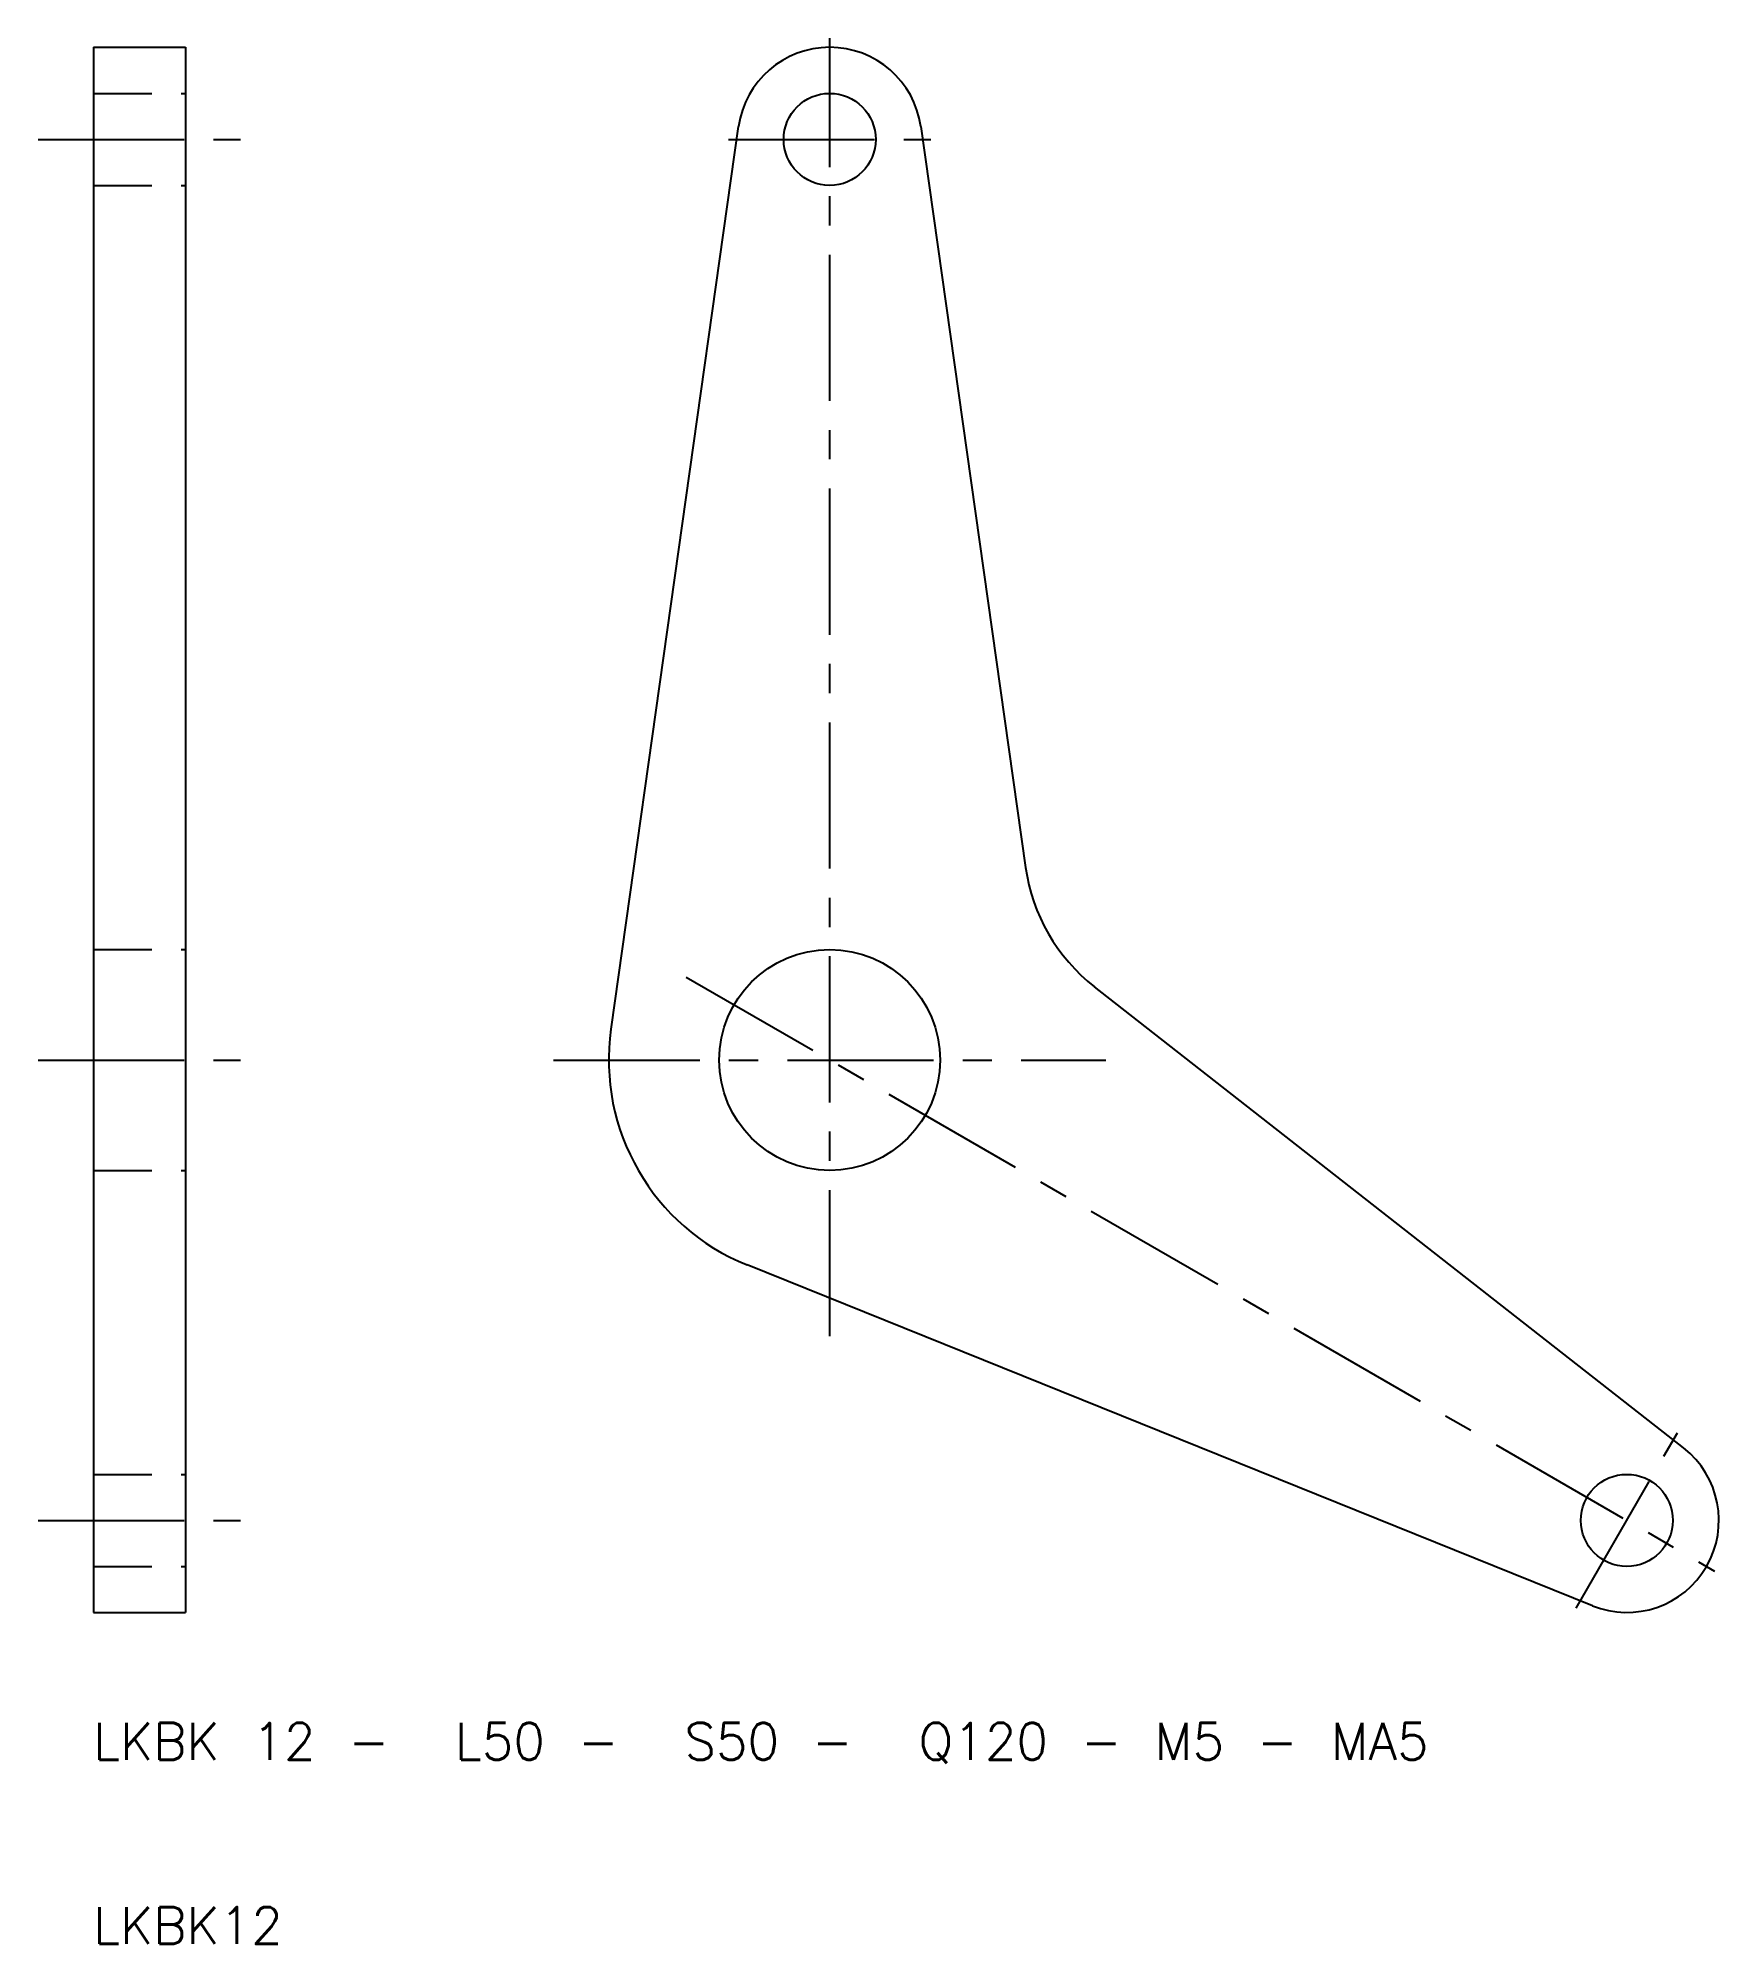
# Model space of a CAD drawing. Extents: x 7 to 98, y 2 to 105.
import ezdxf

# ---------------------------------------------------------------- set-up
doc = ezdxf.new("R2010")
doc.units = 0
doc.header["$LTSCALE"] = 0.25
doc.linetypes.add('CENTER', pattern=[50.8, 31.75, -6.35, 6.35, -6.35])
doc.linetypes.add('DASHED', pattern=[19.05, 12.7, -6.35])
doc.layers.get('0').update_dxf_attribs({"linetype": 'CONTINUOUS'})
doc.layers.add('CENTER', color=1, linetype='CENTER')
doc.styles.get("Standard").update_dxf_attribs({"font": 'txt.shx', "bigfont": 'extfont.shx'})

msp = doc.modelspace()

# ---------------------------------------------------------------- linework, layer by layer
for p, q in [((10, 105), (10, 20)), ((10, 105), (15, 105)), ((15, 105), (15, 20)), ((38.12, 51.68), (45.05, 100.7)), ((54.95, 100.7), (60.64, 60.46)), ((96.38, 28.94), (64.38, 53.98)), ((91.43, 20.36), (45.51, 38.87)), ((10, 20), (15, 20))]:
    msp.add_line(p, q)
at = {"color": 3, "linetype": 'DASHED'}
for p, q in [((10, 102.5), (15, 102.5)), ((10, 97.5), (15, 97.5)), ((10, 56), (15, 56)), ((10, 44), (15, 44)), ((10, 27.5), (15, 27.5)), ((10, 22.5), (15, 22.5))]:
    msp.add_line(p, q, dxfattribs=at)
for centre, radius in [((50, 100), 2.5), ((50, 50), 6), ((93.3, 25), 2.5)]:
    msp.add_circle(centre, radius)
for centre, radius, start, end in [((50, 100), 5, 8.0478, 171.9522), ((70.54, 61.86), 10, 188.0478, 231.9522), ((50, 50), 12, 171.9522, 248.0478), ((93.3, 25), 5, 248.0478, 51.9522)]:
    msp.add_arc(centre, radius, start, end)
at = {"layer": 'CENTER', "color": 1, "linetype": 'CENTER'}
for p, q in [((50, 35), (50, 105.5)), ((7, 100), (18, 100)), ((44.5, 100), (55.5, 100)), ((42.21, 54.5), (98.06, 22.25)), ((7, 50), (18, 50)), ((35, 50), (65, 50)), ((90.55, 20.24), (96.05, 29.76)), ((7, 25), (18, 25))]:
    msp.add_line(p, q, dxfattribs=at)

# ---------------------------------------------------------------- texts
for s, p in [('LKBK 12 -  L50 -  S50 -  Q120 - M5 - MA5', (10, 12)), ('LKBK12', (10, 2))]:
    msp.add_text(s, height=2).set_placement(p)

doc.saveas('drawing.dxf')
